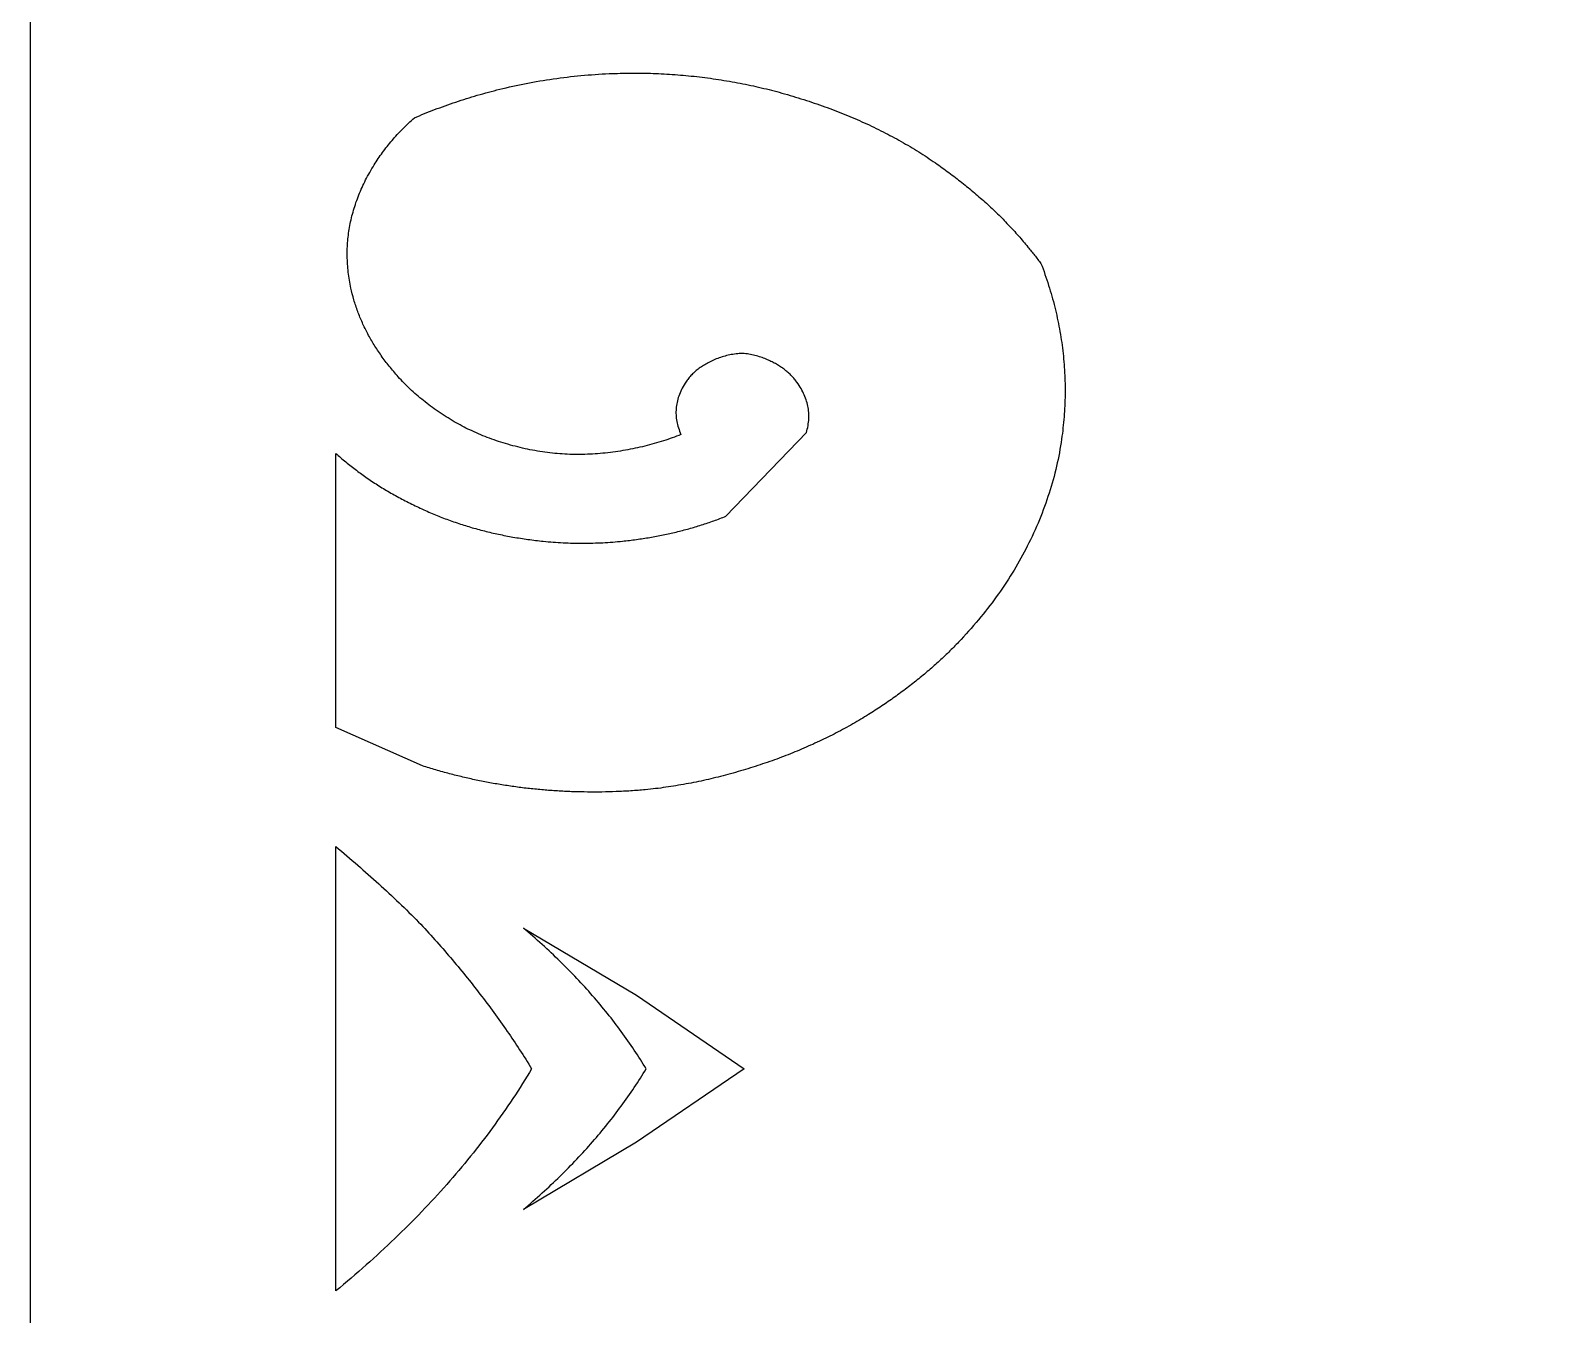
# Model space of a CAD drawing. Header units: centimetres. Extents: x -9.6 to 4.8, y -4.9 to 13.
# Drawn here: x -2.035 to 1.401, y -2.422 to 0.494 of the extents above; entities that cross this region are included whole.
import ezdxf

# ---------------------------------------------------------------- set-up
doc = ezdxf.new("R2010")
doc.units = ezdxf.units.CM
doc.header["$MEASUREMENT"] = 0
doc.layers.add('layer 1', color=7, linetype='Continuous')

msp = doc.modelspace()

# ---------------------------------------------------------------- linework, layer by layer
at = {"layer": 'layer 1', "color": 177}
for points, knots in [([(-2.03515, 13.0189), (-2.03515, 13.0189), (4.83656, 13.0189), (4.83656, 13.0189), (4.83656, 13.0189), (4.83656, 13.0189), (4.83656, -4.91628), (4.83656, -4.91628), (4.83656, -4.91628), (4.83656, -4.91628), (-2.03515, -4.91628), (-2.03515, -4.91628), (-2.03515, -4.91628), (-2.03515, -4.91628), (-2.03515, 13.0189), (-2.03515, 13.0189)], [0, 0, 0, 0, 0.2, 0.2, 0.2, 0.2, 0.4, 0.4, 0.4, 0.4, 0.6, 0.6, 0.6, 0.6, 1, 1, 1, 1]), ([(-0.63795, -1.23027), (-0.6224, -1.22864), (-0.60685, -1.22673), (-0.59136, -1.2245), (-0.59136, -1.2245), (-0.57604, -1.22231), (-0.56076, -1.21981), (-0.54552, -1.21701), (-0.54552, -1.21701), (-0.53033, -1.21424), (-0.51517, -1.21116), (-0.50008, -1.20776), (-0.50008, -1.20776), (-0.48526, -1.20444), (-0.47052, -1.20084), (-0.45587, -1.19692), (-0.45587, -1.19692), (-0.44061, -1.19283), (-0.42539, -1.1885), (-0.41026, -1.18391), (-0.41026, -1.18391), (-0.39548, -1.17943), (-0.38076, -1.1747), (-0.36613, -1.16971), (-0.36613, -1.16971), (-0.35187, -1.16488), (-0.33772, -1.15977), (-0.32367, -1.15441), (-0.32367, -1.15441), (-0.30995, -1.14918), (-0.29632, -1.14372), (-0.28281, -1.13799), (-0.28281, -1.13799), (-0.2693, -1.13228), (-0.2559, -1.12629), (-0.2426, -1.12004), (-0.2426, -1.12004), (-0.22972, -1.11402), (-0.21696, -1.10772), (-0.20435, -1.10118), (-0.20435, -1.10118), (-0.19159, -1.09457), (-0.17898, -1.08771), (-0.16652, -1.0806), (-0.16652, -1.0806), (-0.15449, -1.07372), (-0.14259, -1.06661), (-0.13083, -1.05926), (-0.13083, -1.05926), (-0.1207, -1.0529), (-0.11065, -1.04639), (-0.10071, -1.03974), (-0.10071, -1.03974), (-0.09099, -1.03326), (-0.08138, -1.02663), (-0.07186, -1.01984), (-0.07186, -1.01984), (-0.06235, -1.01306), (-0.05295, -1.00614), (-0.04365, -0.9991), (-0.04365, -0.9991), (-0.03459, -0.9922), (-0.02562, -0.98517), (-0.01678, -0.978), (-0.01678, -0.978), (-0.00807, -0.97093), (0.00052, -0.96374), (0.009, -0.95638), (0.009, -0.95638), (0.01724, -0.94923), (0.02536, -0.94196), (0.03337, -0.93454), (0.03337, -0.93454), (0.04137, -0.92712), (0.04925, -0.91955), (0.05701, -0.91186), (0.05701, -0.91186), (0.06453, -0.90435), (0.07193, -0.89675), (0.07921, -0.88899), (0.07921, -0.88899), (0.09482, -0.87232), (0.10989, -0.85514), (0.12438, -0.83748), (0.12438, -0.83748), (0.1382, -0.82064), (0.15144, -0.80332), (0.16407, -0.78556), (0.16407, -0.78556), (0.17658, -0.76794), (0.18844, -0.74989), (0.19965, -0.73142), (0.19965, -0.73142), (0.21037, -0.71372), (0.22041, -0.69563), (0.22977, -0.67718), (0.22977, -0.67718), (0.23974, -0.6575), (0.24893, -0.63745), (0.25733, -0.61704), (0.25733, -0.61704), (0.26546, -0.59732), (0.27278, -0.57729), (0.27928, -0.55697), (0.27928, -0.55697), (0.28579, -0.53669), (0.29143, -0.51613), (0.29623, -0.49537), (0.29623, -0.49537), (0.30092, -0.47502), (0.30473, -0.45449), (0.30769, -0.43383), (0.30769, -0.43383), (0.31009, -0.41707), (0.31195, -0.40023), (0.31326, -0.38335), (0.31326, -0.38335), (0.31457, -0.36655), (0.31534, -0.34972), (0.31555, -0.33286), (0.31555, -0.33286), (0.31578, -0.31627), (0.31547, -0.29965), (0.31461, -0.28308), (0.31461, -0.28308), (0.31374, -0.26643), (0.31234, -0.24979), (0.3104, -0.23324), (0.3104, -0.23324), (0.30844, -0.21667), (0.30596, -0.20018), (0.30296, -0.18377), (0.30296, -0.18377), (0.29992, -0.16716), (0.29635, -0.15065), (0.29225, -0.13429), (0.29225, -0.13429), (0.2881, -0.11763), (0.28341, -0.10112), (0.27824, -0.08476), (0.27824, -0.08476), (0.27294, -0.06804), (0.26715, -0.05151), (0.26087, -0.03515), (0.26087, -0.03515), (0.25844, -0.032), (0.25598, -0.02885), (0.25352, -0.02573), (0.25352, -0.02573), (0.2511, -0.02264), (0.24868, -0.01958), (0.24626, -0.01651), (0.24626, -0.01651), (0.2438, -0.01345), (0.24134, -0.01036), (0.23888, -0.0073), (0.23888, -0.0073), (0.23636, -0.00415), (0.2338, -0.001), (0.23125, 0.00214), (0.23125, 0.00214), (0.22423, 0.01077), (0.21706, 0.01926), (0.2097, 0.0276), (0.2097, 0.0276), (0.20215, 0.03619), (0.19442, 0.04463), (0.18654, 0.0529), (0.18654, 0.0529), (0.17866, 0.0612), (0.17064, 0.06933), (0.16244, 0.07733), (0.16244, 0.07733), (0.15404, 0.08555), (0.14548, 0.09361), (0.13676, 0.10153), (0.13676, 0.10153), (0.1279, 0.1096), (0.11888, 0.1175), (0.10973, 0.12526), (0.10973, 0.12526), (0.10032, 0.13324), (0.0908, 0.14106), (0.08115, 0.14871), (0.08115, 0.14871), (0.07147, 0.15636), (0.0617, 0.16386), (0.05178, 0.17118), (0.05178, 0.17118), (0.04162, 0.17873), (0.03133, 0.18608), (0.02092, 0.1933), (0.02092, 0.1933), (0.00858, 0.20184), (-0.00396, 0.21012), (-0.0167, 0.21808), (-0.0167, 0.21808), (-0.02992, 0.22634), (-0.0433, 0.2343), (-0.05687, 0.24195), (-0.05687, 0.24195), (-0.07025, 0.24949), (-0.0838, 0.25675), (-0.09752, 0.26371), (-0.09752, 0.26371), (-0.11169, 0.2709), (-0.12603, 0.2778), (-0.14052, 0.28439), (-0.14052, 0.28439), (-0.15499, 0.29098), (-0.1696, 0.29727), (-0.18434, 0.30325), (-0.18434, 0.30325), (-0.19953, 0.30943), (-0.21486, 0.31528), (-0.23026, 0.32085), (-0.23026, 0.32085), (-0.24612, 0.32656), (-0.26207, 0.33198), (-0.27812, 0.33709), (-0.27812, 0.33709), (-0.29457, 0.34234), (-0.31112, 0.34726), (-0.32775, 0.35189), (-0.32775, 0.35189), (-0.34326, 0.3562), (-0.35886, 0.3602), (-0.37451, 0.36389), (-0.37451, 0.36389), (-0.39052, 0.36765), (-0.40661, 0.37109), (-0.42275, 0.37419), (-0.42275, 0.37419), (-0.43894, 0.37732), (-0.45518, 0.38011), (-0.47148, 0.38261), (-0.47148, 0.38261), (-0.48801, 0.38514), (-0.50458, 0.38732), (-0.52118, 0.3892), (-0.52118, 0.3892), (-0.53758, 0.39106), (-0.55403, 0.39258), (-0.5705, 0.39379), (-0.5705, 0.39379), (-0.58705, 0.39499), (-0.60364, 0.39589), (-0.62023, 0.39645), (-0.62023, 0.39645), (-0.63691, 0.39702), (-0.65361, 0.39725), (-0.67028, 0.39716), (-0.67028, 0.39716), (-0.68694, 0.39708), (-0.70359, 0.39666), (-0.72023, 0.39593), (-0.72023, 0.39593), (-0.74153, 0.39499), (-0.76282, 0.39354), (-0.78406, 0.39156), (-0.78406, 0.39156), (-0.80507, 0.3896), (-0.82602, 0.38712), (-0.84691, 0.38413), (-0.84691, 0.38413), (-0.86763, 0.38117), (-0.88828, 0.37769), (-0.90882, 0.37369), (-0.90882, 0.37369), (-0.92889, 0.36977), (-0.94888, 0.36535), (-0.96873, 0.36041), (-0.96873, 0.36041), (-0.98576, 0.35616), (-1.0027, 0.3516), (-1.01957, 0.3467), (-1.01957, 0.3467), (-1.03604, 0.3419), (-1.0524, 0.33679), (-1.06866, 0.33135), (-1.06866, 0.33135), (-1.08477, 0.32596), (-1.10076, 0.32024), (-1.11662, 0.31418), (-1.11662, 0.31418), (-1.13201, 0.30832), (-1.14727, 0.30211), (-1.1624, 0.2956), (-1.1624, 0.2956), (-1.17168, 0.28741), (-1.18066, 0.27893), (-1.18935, 0.27015), (-1.18935, 0.27015), (-1.19761, 0.26181), (-1.20557, 0.25318), (-1.2132, 0.24426), (-1.2132, 0.24426), (-1.22087, 0.23534), (-1.22819, 0.22611), (-1.23515, 0.21662), (-1.23515, 0.21662), (-1.24176, 0.20762), (-1.24803, 0.19836), (-1.25391, 0.18886), (-1.25391, 0.18886), (-1.25739, 0.18323), (-1.26077, 0.17752), (-1.26402, 0.17174), (-1.26402, 0.17174), (-1.26721, 0.16609), (-1.27027, 0.16036), (-1.27323, 0.15457), (-1.27323, 0.15457), (-1.27609, 0.14896), (-1.27882, 0.14327), (-1.28143, 0.13753), (-1.28143, 0.13753), (-1.28397, 0.13191), (-1.28641, 0.12624), (-1.2887, 0.1205), (-1.2887, 0.1205), (-1.29099, 0.11477), (-1.29316, 0.109), (-1.29518, 0.10316), (-1.29518, 0.10316), (-1.29716, 0.09743), (-1.29902, 0.09165), (-1.30073, 0.08584), (-1.30073, 0.08584), (-1.30242, 0.08009), (-1.30396, 0.07431), (-1.30536, 0.0685), (-1.30536, 0.0685), (-1.30675, 0.06272), (-1.308, 0.05693), (-1.30911, 0.05109), (-1.30911, 0.05109), (-1.31128, 0.03954), (-1.31288, 0.02787), (-1.31388, 0.01615), (-1.31388, 0.01615), (-1.31488, 0.00452), (-1.31528, -0.00713), (-1.31509, -0.01878), (-1.31509, -0.01878), (-1.31488, -0.03081), (-1.31409, -0.04284), (-1.31269, -0.05478), (-1.31269, -0.05478), (-1.3113, -0.06692), (-1.3093, -0.07894), (-1.30671, -0.09087), (-1.30671, -0.09087), (-1.30479, -0.09981), (-1.30254, -0.10867), (-1.29998, -0.11744), (-1.29998, -0.11744), (-1.29735, -0.12643), (-1.29441, -0.13531), (-1.29118, -0.14411), (-1.29118, -0.14411), (-1.28799, -0.15271), (-1.28451, -0.16122), (-1.28074, -0.1696), (-1.28074, -0.1696), (-1.27684, -0.17825), (-1.27267, -0.18678), (-1.26821, -0.19516), (-1.26821, -0.19516), (-1.26375, -0.20351), (-1.25902, -0.21175), (-1.25401, -0.21982), (-1.25401, -0.21982), (-1.24884, -0.22817), (-1.2434, -0.23639), (-1.23771, -0.24441), (-1.23771, -0.24441), (-1.2319, -0.25263), (-1.22585, -0.26067), (-1.21956, -0.26853), (-1.21956, -0.26853), (-1.21301, -0.2767), (-1.20626, -0.28471), (-1.19925, -0.2925), (-1.19925, -0.2925), (-1.19079, -0.30195), (-1.18191, -0.31103), (-1.17268, -0.31973), (-1.17268, -0.31973), (-1.16282, -0.329), (-1.15258, -0.33786), (-1.14199, -0.34633), (-1.14199, -0.34633), (-1.13124, -0.35491), (-1.12017, -0.36311), (-1.10881, -0.37088), (-1.10881, -0.37088), (-1.09676, -0.37916), (-1.0844, -0.38697), (-1.07179, -0.39437), (-1.07179, -0.39437), (-1.06026, -0.40115), (-1.04842, -0.40742), (-1.03633, -0.41318), (-1.03633, -0.41318), (-1.02344, -0.41933), (-1.01031, -0.42495), (-0.99697, -0.43004), (-0.99697, -0.43004), (-0.98332, -0.43525), (-0.96948, -0.43994), (-0.95547, -0.44411), (-0.95547, -0.44411), (-0.94081, -0.44849), (-0.92601, -0.45235), (-0.91111, -0.45566), (-0.91111, -0.45566), (-0.90371, -0.45731), (-0.89627, -0.45879), (-0.88881, -0.46014), (-0.88881, -0.46014), (-0.88118, -0.4615), (-0.87355, -0.46271), (-0.86588, -0.46377), (-0.86588, -0.46377), (-0.85845, -0.46479), (-0.85099, -0.46564), (-0.84353, -0.46635), (-0.84353, -0.46635), (-0.836, -0.46708), (-0.82844, -0.46765), (-0.82089, -0.46804), (-0.82089, -0.46804), (-0.8133, -0.46846), (-0.80574, -0.46871), (-0.79815, -0.46881), (-0.79815, -0.46881), (-0.79058, -0.46892), (-0.78299, -0.46885), (-0.77543, -0.46865), (-0.77543, -0.46865), (-0.76763, -0.46842), (-0.75984, -0.46806), (-0.75206, -0.46752), (-0.75206, -0.46752), (-0.74431, -0.467), (-0.73657, -0.46633), (-0.72886, -0.4655), (-0.72886, -0.4655), (-0.71356, -0.46383), (-0.69832, -0.46168), (-0.68317, -0.45904), (-0.68317, -0.45904), (-0.66843, -0.45647), (-0.65377, -0.45341), (-0.63922, -0.44984), (-0.63922, -0.44984), (-0.6249, -0.44634), (-0.61071, -0.44234), (-0.59666, -0.43782), (-0.59666, -0.43782), (-0.58325, -0.43352), (-0.57002, -0.42873), (-0.55697, -0.42345), (-0.55697, -0.42345), (-0.55916, -0.41858), (-0.56108, -0.41357), (-0.56268, -0.40847), (-0.56268, -0.40847), (-0.56424, -0.40359), (-0.56547, -0.39861), (-0.56643, -0.39356), (-0.56643, -0.39356), (-0.56731, -0.38881), (-0.56789, -0.38399), (-0.56814, -0.37916), (-0.56814, -0.37916), (-0.56841, -0.37436), (-0.56835, -0.36955), (-0.56795, -0.36475), (-0.56795, -0.36475), (-0.56758, -0.35996), (-0.56687, -0.35521), (-0.56587, -0.35052), (-0.56587, -0.35052), (-0.56483, -0.34566), (-0.56349, -0.34091), (-0.56185, -0.33624), (-0.56185, -0.33624), (-0.5601, -0.33125), (-0.55805, -0.32638), (-0.55574, -0.32162), (-0.55574, -0.32162), (-0.5533, -0.3166), (-0.55061, -0.31172), (-0.54763, -0.30701), (-0.54763, -0.30701), (-0.54575, -0.30401), (-0.54373, -0.30111), (-0.54156, -0.29832), (-0.54156, -0.29832), (-0.53927, -0.29534), (-0.53683, -0.29246), (-0.53427, -0.28969), (-0.53427, -0.28969), (-0.53181, -0.28706), (-0.52927, -0.28454), (-0.52658, -0.28214), (-0.52658, -0.28214), (-0.52372, -0.27956), (-0.52076, -0.27712), (-0.5177, -0.27478), (-0.5177, -0.27478), (-0.51463, -0.27247), (-0.51148, -0.27026), (-0.50823, -0.26818), (-0.50823, -0.26818), (-0.50479, -0.26597), (-0.50127, -0.26386), (-0.49766, -0.2619), (-0.49766, -0.2619), (-0.49385, -0.25984), (-0.48997, -0.25788), (-0.48603, -0.25607), (-0.48603, -0.25607), (-0.48188, -0.25415), (-0.47769, -0.25236), (-0.47344, -0.25069), (-0.47344, -0.25069), (-0.46915, -0.24902), (-0.46479, -0.24754), (-0.46037, -0.24625), (-0.46037, -0.24625), (-0.45572, -0.24489), (-0.45101, -0.24373), (-0.44626, -0.24275), (-0.44626, -0.24275), (-0.44149, -0.24179), (-0.43665, -0.24099), (-0.43181, -0.24039), (-0.43181, -0.24039), (-0.42687, -0.23979), (-0.42189, -0.23939), (-0.41693, -0.23916), (-0.41693, -0.23916), (-0.41214, -0.23964), (-0.40736, -0.24029), (-0.40263, -0.2411), (-0.40263, -0.2411), (-0.39802, -0.24189), (-0.39344, -0.24285), (-0.38889, -0.24398), (-0.38889, -0.24398), (-0.38439, -0.2451), (-0.37995, -0.24637), (-0.37555, -0.24783), (-0.37555, -0.24783), (-0.37138, -0.24921), (-0.36726, -0.25075), (-0.36321, -0.25246), (-0.36321, -0.25246), (-0.35958, -0.25398), (-0.35598, -0.25561), (-0.35244, -0.25734), (-0.35244, -0.25734), (-0.34906, -0.25898), (-0.3457, -0.26071), (-0.34239, -0.26255), (-0.34239, -0.26255), (-0.33924, -0.2643), (-0.33613, -0.26616), (-0.33309, -0.26809), (-0.33309, -0.26809), (-0.33017, -0.26995), (-0.32734, -0.27189), (-0.32456, -0.27391), (-0.32456, -0.27391), (-0.32177, -0.27593), (-0.31908, -0.27806), (-0.31644, -0.28025), (-0.31644, -0.28025), (-0.31395, -0.28233), (-0.31154, -0.28452), (-0.3092, -0.28677), (-0.3092, -0.28677), (-0.30678, -0.28911), (-0.30447, -0.2915), (-0.30224, -0.294), (-0.30224, -0.294), (-0.30013, -0.29636), (-0.29811, -0.2988), (-0.29619, -0.30132), (-0.29619, -0.30132), (-0.29265, -0.30597), (-0.28934, -0.31076), (-0.28627, -0.31573), (-0.28627, -0.31573), (-0.2834, -0.32042), (-0.28075, -0.32523), (-0.27837, -0.33019), (-0.27837, -0.33019), (-0.27616, -0.33484), (-0.2742, -0.33959), (-0.27256, -0.34447), (-0.27256, -0.34447), (-0.27095, -0.34914), (-0.26966, -0.35391), (-0.26868, -0.35875), (-0.26868, -0.35875), (-0.26768, -0.36359), (-0.26699, -0.36846), (-0.26664, -0.37338), (-0.26664, -0.37338), (-0.26626, -0.37824), (-0.26622, -0.38314), (-0.26649, -0.388), (-0.26649, -0.388), (-0.26678, -0.39312), (-0.26739, -0.39825), (-0.2683, -0.40332), (-0.2683, -0.40332), (-0.26922, -0.40849), (-0.27047, -0.41361), (-0.27201, -0.41866), (-0.27201, -0.41866), (-0.27201, -0.41866), (-0.45474, -0.609), (-0.45474, -0.609), (-0.45474, -0.609), (-0.46379, -0.61262), (-0.4729, -0.61606), (-0.48207, -0.61934), (-0.48207, -0.61934), (-0.49147, -0.62269), (-0.50094, -0.62588), (-0.51046, -0.6289), (-0.51046, -0.6289), (-0.51984, -0.63189), (-0.52929, -0.6347), (-0.53877, -0.63733), (-0.53877, -0.63733), (-0.54844, -0.64002), (-0.55816, -0.64254), (-0.56789, -0.64489), (-0.56789, -0.64489), (-0.57767, -0.64723), (-0.58747, -0.64942), (-0.5973, -0.65144), (-0.5973, -0.65144), (-0.60731, -0.65348), (-0.61734, -0.65536), (-0.62741, -0.65707), (-0.62741, -0.65707), (-0.63766, -0.65882), (-0.64794, -0.66038), (-0.65826, -0.6618), (-0.65826, -0.6618), (-0.66872, -0.66324), (-0.67921, -0.66449), (-0.68971, -0.66557), (-0.68971, -0.66557), (-0.70457, -0.66711), (-0.7195, -0.66828), (-0.73442, -0.66905), (-0.73442, -0.66905), (-0.74945, -0.66984), (-0.7645, -0.67024), (-0.77955, -0.67026), (-0.77955, -0.67026), (-0.79465, -0.67026), (-0.80974, -0.66989), (-0.82483, -0.66914), (-0.82483, -0.66914), (-0.83984, -0.66839), (-0.85483, -0.66724), (-0.86977, -0.66572), (-0.86977, -0.66572), (-0.88136, -0.66453), (-0.89293, -0.66315), (-0.90448, -0.66157), (-0.90448, -0.66157), (-0.91586, -0.66001), (-0.9272, -0.65823), (-0.93852, -0.65627), (-0.93852, -0.65627), (-0.94951, -0.65436), (-0.96045, -0.65225), (-0.97135, -0.64994), (-0.97135, -0.64994), (-0.98209, -0.64767), (-0.99276, -0.64518), (-1.00339, -0.6425), (-1.00339, -0.6425), (-1.014, -0.63983), (-1.02457, -0.63693), (-1.03508, -0.63385), (-1.03508, -0.63385), (-1.04533, -0.63084), (-1.05555, -0.62761), (-1.06568, -0.62419), (-1.06568, -0.62419), (-1.07593, -0.62071), (-1.08613, -0.61704), (-1.09624, -0.61317), (-1.09624, -0.61317), (-1.1061, -0.60939), (-1.11587, -0.60541), (-1.12555, -0.60122), (-1.12555, -0.60122), (-1.13611, -0.59666), (-1.1466, -0.5919), (-1.157, -0.58696), (-1.157, -0.58696), (-1.16711, -0.58215), (-1.17716, -0.57717), (-1.1871, -0.57198), (-1.1871, -0.57198), (-1.19677, -0.56693), (-1.20636, -0.5617), (-1.21585, -0.55628), (-1.21585, -0.55628), (-1.225, -0.55105), (-1.23407, -0.54563), (-1.24299, -0.54002), (-1.24299, -0.54002), (-1.25195, -0.53441), (-1.26079, -0.52862), (-1.2695, -0.52264), (-1.2695, -0.52264), (-1.2779, -0.51686), (-1.28616, -0.51092), (-1.29431, -0.50479), (-1.29431, -0.50479), (-1.3025, -0.49862), (-1.31057, -0.49226), (-1.31847, -0.48572), (-1.31847, -0.48572), (-1.3261, -0.47942), (-1.33358, -0.47296), (-1.3409, -0.46631), (-1.3409, -0.46631), (-1.3409, -0.46631), (-1.3409, -1.08838), (-1.3409, -1.08838), (-1.3409, -1.08838), (-1.3409, -1.08838), (-1.14374, -1.17597), (-1.14374, -1.17597), (-1.14374, -1.17597), (-1.13376, -1.17916), (-1.12373, -1.1822), (-1.11366, -1.18514), (-1.11366, -1.18514), (-1.10341, -1.18812), (-1.09311, -1.19098), (-1.08279, -1.19371), (-1.08279, -1.19371), (-1.07279, -1.19636), (-1.06274, -1.19888), (-1.05267, -1.20125), (-1.05267, -1.20125), (-1.04246, -1.20367), (-1.03222, -1.20596), (-1.02196, -1.20813), (-1.02196, -1.20813), (-1.01169, -1.2103), (-1.00137, -1.21232), (-0.99103, -1.21422), (-0.99103, -1.21422), (-0.98063, -1.21614), (-0.97021, -1.21793), (-0.95974, -1.21958), (-0.95974, -1.21958), (-0.94936, -1.22122), (-0.93896, -1.22275), (-0.92854, -1.22412), (-0.92854, -1.22412), (-0.91807, -1.22552), (-0.90757, -1.22677), (-0.89706, -1.22789), (-0.89706, -1.22789), (-0.88655, -1.22902), (-0.87601, -1.23002), (-0.86546, -1.2309), (-0.86546, -1.2309), (-0.85487, -1.23177), (-0.84426, -1.23252), (-0.83365, -1.23313), (-0.83365, -1.23313), (-0.82289, -1.23375), (-0.81214, -1.23423), (-0.80136, -1.23459), (-0.80136, -1.23459), (-0.7906, -1.23496), (-0.77983, -1.23517), (-0.76907, -1.23527), (-0.76907, -1.23527), (-0.75829, -1.23538), (-0.74752, -1.23534), (-0.73674, -1.23519), (-0.73674, -1.23519), (-0.72596, -1.23502), (-0.71518, -1.23475), (-0.70443, -1.23434), (-0.70443, -1.23434), (-0.69332, -1.23392), (-0.68221, -1.23336), (-0.67112, -1.23269), (-0.67112, -1.23269), (-0.66005, -1.232), (-0.649, -1.23119), (-0.63795, -1.23027)], [0, 0, 0, 0, 0.004902, 0.004902, 0.004902, 0.004902, 0.0098039, 0.0098039, 0.0098039, 0.0098039, 0.0147059, 0.0147059, 0.0147059, 0.0147059, 0.0196078, 0.0196078, 0.0196078, 0.0196078, 0.0245098, 0.0245098, 0.0245098, 0.0245098, 0.0294118, 0.0294118, 0.0294118, 0.0294118, 0.0343137, 0.0343137, 0.0343137, 0.0343137, 0.0392157, 0.0392157, 0.0392157, 0.0392157, 0.0441176, 0.0441176, 0.0441176, 0.0441176, 0.0490196, 0.0490196, 0.0490196, 0.0490196, 0.0539216, 0.0539216, 0.0539216, 0.0539216, 0.0588235, 0.0588235, 0.0588235, 0.0588235, 0.0637255, 0.0637255, 0.0637255, 0.0637255, 0.0686275, 0.0686275, 0.0686275, 0.0686275, 0.0735294, 0.0735294, 0.0735294, 0.0735294, 0.0784314, 0.0784314, 0.0784314, 0.0784314, 0.0833333, 0.0833333, 0.0833333, 0.0833333, 0.0882353, 0.0882353, 0.0882353, 0.0882353, 0.0931373, 0.0931373, 0.0931373, 0.0931373, 0.0980392, 0.0980392, 0.0980392, 0.0980392, 0.1029412, 0.1029412, 0.1029412, 0.1029412, 0.1078431, 0.1078431, 0.1078431, 0.1078431, 0.1127451, 0.1127451, 0.1127451, 0.1127451, 0.1176471, 0.1176471, 0.1176471, 0.1176471, 0.122549, 0.122549, 0.122549, 0.122549, 0.127451, 0.127451, 0.127451, 0.127451, 0.1323529, 0.1323529, 0.1323529, 0.1323529, 0.1372549, 0.1372549, 0.1372549, 0.1372549, 0.1421569, 0.1421569, 0.1421569, 0.1421569, 0.1470588, 0.1470588, 0.1470588, 0.1470588, 0.1519608, 0.1519608, 0.1519608, 0.1519608, 0.1568627, 0.1568627, 0.1568627, 0.1568627, 0.1617647, 0.1617647, 0.1617647, 0.1617647, 0.1666667, 0.1666667, 0.1666667, 0.1666667, 0.1715686, 0.1715686, 0.1715686, 0.1715686, 0.1764706, 0.1764706, 0.1764706, 0.1764706, 0.1813725, 0.1813725, 0.1813725, 0.1813725, 0.1862745, 0.1862745, 0.1862745, 0.1862745, 0.1911765, 0.1911765, 0.1911765, 0.1911765, 0.1960784, 0.1960784, 0.1960784, 0.1960784, 0.2009804, 0.2009804, 0.2009804, 0.2009804, 0.2058824, 0.2058824, 0.2058824, 0.2058824, 0.2107843, 0.2107843, 0.2107843, 0.2107843, 0.2156863, 0.2156863, 0.2156863, 0.2156863, 0.2205882, 0.2205882, 0.2205882, 0.2205882, 0.2254902, 0.2254902, 0.2254902, 0.2254902, 0.2303922, 0.2303922, 0.2303922, 0.2303922, 0.2352941, 0.2352941, 0.2352941, 0.2352941, 0.2401961, 0.2401961, 0.2401961, 0.2401961, 0.245098, 0.245098, 0.245098, 0.245098, 0.25, 0.25, 0.25, 0.25, 0.254902, 0.254902, 0.254902, 0.254902, 0.2598039, 0.2598039, 0.2598039, 0.2598039, 0.2647059, 0.2647059, 0.2647059, 0.2647059, 0.2696078, 0.2696078, 0.2696078, 0.2696078, 0.2745098, 0.2745098, 0.2745098, 0.2745098, 0.2794118, 0.2794118, 0.2794118, 0.2794118, 0.2843137, 0.2843137, 0.2843137, 0.2843137, 0.2892157, 0.2892157, 0.2892157, 0.2892157, 0.2941176, 0.2941176, 0.2941176, 0.2941176, 0.2990196, 0.2990196, 0.2990196, 0.2990196, 0.3039216, 0.3039216, 0.3039216, 0.3039216, 0.3088235, 0.3088235, 0.3088235, 0.3088235, 0.3137255, 0.3137255, 0.3137255, 0.3137255, 0.3186275, 0.3186275, 0.3186275, 0.3186275, 0.3235294, 0.3235294, 0.3235294, 0.3235294, 0.3284314, 0.3284314, 0.3284314, 0.3284314, 0.3333333, 0.3333333, 0.3333333, 0.3333333, 0.3382353, 0.3382353, 0.3382353, 0.3382353, 0.3431373, 0.3431373, 0.3431373, 0.3431373, 0.3480392, 0.3480392, 0.3480392, 0.3480392, 0.3529412, 0.3529412, 0.3529412, 0.3529412, 0.3578431, 0.3578431, 0.3578431, 0.3578431, 0.3627451, 0.3627451, 0.3627451, 0.3627451, 0.3676471, 0.3676471, 0.3676471, 0.3676471, 0.372549, 0.372549, 0.372549, 0.372549, 0.377451, 0.377451, 0.377451, 0.377451, 0.3823529, 0.3823529, 0.3823529, 0.3823529, 0.3872549, 0.3872549, 0.3872549, 0.3872549, 0.3921569, 0.3921569, 0.3921569, 0.3921569, 0.3970588, 0.3970588, 0.3970588, 0.3970588, 0.4019608, 0.4019608, 0.4019608, 0.4019608, 0.4068627, 0.4068627, 0.4068627, 0.4068627, 0.4117647, 0.4117647, 0.4117647, 0.4117647, 0.4166667, 0.4166667, 0.4166667, 0.4166667, 0.4215686, 0.4215686, 0.4215686, 0.4215686, 0.4264706, 0.4264706, 0.4264706, 0.4264706, 0.4313725, 0.4313725, 0.4313725, 0.4313725, 0.4362745, 0.4362745, 0.4362745, 0.4362745, 0.4411765, 0.4411765, 0.4411765, 0.4411765, 0.4460784, 0.4460784, 0.4460784, 0.4460784, 0.4509804, 0.4509804, 0.4509804, 0.4509804, 0.4558824, 0.4558824, 0.4558824, 0.4558824, 0.4607843, 0.4607843, 0.4607843, 0.4607843, 0.4656863, 0.4656863, 0.4656863, 0.4656863, 0.4705882, 0.4705882, 0.4705882, 0.4705882, 0.4754902, 0.4754902, 0.4754902, 0.4754902, 0.4803922, 0.4803922, 0.4803922, 0.4803922, 0.4852941, 0.4852941, 0.4852941, 0.4852941, 0.4901961, 0.4901961, 0.4901961, 0.4901961, 0.495098, 0.495098, 0.495098, 0.495098, 0.5, 0.5, 0.5, 0.5, 0.504902, 0.504902, 0.504902, 0.504902, 0.5098039, 0.5098039, 0.5098039, 0.5098039, 0.5147059, 0.5147059, 0.5147059, 0.5147059, 0.5196078, 0.5196078, 0.5196078, 0.5196078, 0.5245098, 0.5245098, 0.5245098, 0.5245098, 0.5294118, 0.5294118, 0.5294118, 0.5294118, 0.5343137, 0.5343137, 0.5343137, 0.5343137, 0.5392157, 0.5392157, 0.5392157, 0.5392157, 0.5441176, 0.5441176, 0.5441176, 0.5441176, 0.5490196, 0.5490196, 0.5490196, 0.5490196, 0.5539216, 0.5539216, 0.5539216, 0.5539216, 0.5588235, 0.5588235, 0.5588235, 0.5588235, 0.5637255, 0.5637255, 0.5637255, 0.5637255, 0.5686275, 0.5686275, 0.5686275, 0.5686275, 0.5735294, 0.5735294, 0.5735294, 0.5735294, 0.5784314, 0.5784314, 0.5784314, 0.5784314, 0.5833333, 0.5833333, 0.5833333, 0.5833333, 0.5882353, 0.5882353, 0.5882353, 0.5882353, 0.5931373, 0.5931373, 0.5931373, 0.5931373, 0.5980392, 0.5980392, 0.5980392, 0.5980392, 0.6029412, 0.6029412, 0.6029412, 0.6029412, 0.6078431, 0.6078431, 0.6078431, 0.6078431, 0.6127451, 0.6127451, 0.6127451, 0.6127451, 0.6176471, 0.6176471, 0.6176471, 0.6176471, 0.622549, 0.622549, 0.622549, 0.622549, 0.627451, 0.627451, 0.627451, 0.627451, 0.6323529, 0.6323529, 0.6323529, 0.6323529, 0.6372549, 0.6372549, 0.6372549, 0.6372549, 0.6421569, 0.6421569, 0.6421569, 0.6421569, 0.6470588, 0.6470588, 0.6470588, 0.6470588, 0.6519608, 0.6519608, 0.6519608, 0.6519608, 0.6568627, 0.6568627, 0.6568627, 0.6568627, 0.6617647, 0.6617647, 0.6617647, 0.6617647, 0.6666667, 0.6666667, 0.6666667, 0.6666667, 0.6715686, 0.6715686, 0.6715686, 0.6715686, 0.6764706, 0.6764706, 0.6764706, 0.6764706, 0.6813725, 0.6813725, 0.6813725, 0.6813725, 0.6862745, 0.6862745, 0.6862745, 0.6862745, 0.6911765, 0.6911765, 0.6911765, 0.6911765, 0.6960784, 0.6960784, 0.6960784, 0.6960784, 0.7009804, 0.7009804, 0.7009804, 0.7009804, 0.7058824, 0.7058824, 0.7058824, 0.7058824, 0.7107843, 0.7107843, 0.7107843, 0.7107843, 0.7156863, 0.7156863, 0.7156863, 0.7156863, 0.7205882, 0.7205882, 0.7205882, 0.7205882, 0.7254902, 0.7254902, 0.7254902, 0.7254902, 0.7303922, 0.7303922, 0.7303922, 0.7303922, 0.7352941, 0.7352941, 0.7352941, 0.7352941, 0.7401961, 0.7401961, 0.7401961, 0.7401961, 0.745098, 0.745098, 0.745098, 0.745098, 0.75, 0.75, 0.75, 0.75, 0.754902, 0.754902, 0.754902, 0.754902, 0.7598039, 0.7598039, 0.7598039, 0.7598039, 0.7647059, 0.7647059, 0.7647059, 0.7647059, 0.7696078, 0.7696078, 0.7696078, 0.7696078, 0.7745098, 0.7745098, 0.7745098, 0.7745098, 0.7794118, 0.7794118, 0.7794118, 0.7794118, 0.7843137, 0.7843137, 0.7843137, 0.7843137, 0.7892157, 0.7892157, 0.7892157, 0.7892157, 0.7941176, 0.7941176, 0.7941176, 0.7941176, 0.7990196, 0.7990196, 0.7990196, 0.7990196, 0.8039216, 0.8039216, 0.8039216, 0.8039216, 0.8088235, 0.8088235, 0.8088235, 0.8088235, 0.8137255, 0.8137255, 0.8137255, 0.8137255, 0.8186275, 0.8186275, 0.8186275, 0.8186275, 0.8235294, 0.8235294, 0.8235294, 0.8235294, 0.8284314, 0.8284314, 0.8284314, 0.8284314, 0.8333333, 0.8333333, 0.8333333, 0.8333333, 0.8382353, 0.8382353, 0.8382353, 0.8382353, 0.8431373, 0.8431373, 0.8431373, 0.8431373, 0.8480392, 0.8480392, 0.8480392, 0.8480392, 0.8529412, 0.8529412, 0.8529412, 0.8529412, 0.8578431, 0.8578431, 0.8578431, 0.8578431, 0.8627451, 0.8627451, 0.8627451, 0.8627451, 0.8676471, 0.8676471, 0.8676471, 0.8676471, 0.872549, 0.872549, 0.872549, 0.872549, 0.877451, 0.877451, 0.877451, 0.877451, 0.8823529, 0.8823529, 0.8823529, 0.8823529, 0.8872549, 0.8872549, 0.8872549, 0.8872549, 0.8921569, 0.8921569, 0.8921569, 0.8921569, 0.8970588, 0.8970588, 0.8970588, 0.8970588, 0.9019608, 0.9019608, 0.9019608, 0.9019608, 0.9068627, 0.9068627, 0.9068627, 0.9068627, 0.9117647, 0.9117647, 0.9117647, 0.9117647, 0.9166667, 0.9166667, 0.9166667, 0.9166667, 0.9215686, 0.9215686, 0.9215686, 0.9215686, 0.9264706, 0.9264706, 0.9264706, 0.9264706, 0.9313725, 0.9313725, 0.9313725, 0.9313725, 0.9362745, 0.9362745, 0.9362745, 0.9362745, 0.9411765, 0.9411765, 0.9411765, 0.9411765, 0.9460784, 0.9460784, 0.9460784, 0.9460784, 0.9509804, 0.9509804, 0.9509804, 0.9509804, 0.9558824, 0.9558824, 0.9558824, 0.9558824, 0.9607843, 0.9607843, 0.9607843, 0.9607843, 0.9656863, 0.9656863, 0.9656863, 0.9656863, 0.9705882, 0.9705882, 0.9705882, 0.9705882, 0.9754902, 0.9754902, 0.9754902, 0.9754902, 0.9803922, 0.9803922, 0.9803922, 0.9803922, 0.9852941, 0.9852941, 0.9852941, 0.9852941, 0.9901961, 0.9901961, 0.9901961, 0.9901961, 1, 1, 1, 1]), ([(-1.15285, -1.53044), (-1.16746, -1.5157), (-1.18224, -1.50118), (-1.19723, -1.48681), (-1.19723, -1.48681), (-1.21251, -1.47218), (-1.22796, -1.45773), (-1.24361, -1.4435), (-1.24361, -1.4435), (-1.25933, -1.4292), (-1.27521, -1.41508), (-1.29129, -1.40116), (-1.29129, -1.40116), (-1.30765, -1.38699), (-1.3242, -1.373), (-1.34092, -1.35922), (-1.34092, -1.35922), (-1.34092, -1.35922), (-1.34092, -2.36801), (-1.34092, -2.36801), (-1.34092, -2.36801), (-1.31753, -2.34879), (-1.2945, -2.32911), (-1.27184, -2.30901), (-1.27184, -2.30901), (-1.24985, -2.28952), (-1.22825, -2.2696), (-1.20703, -2.24923), (-1.20703, -2.24923), (-1.1862, -2.22926), (-1.1658, -2.20885), (-1.14581, -2.18803), (-1.14581, -2.18803), (-1.12644, -2.16787), (-1.10751, -2.14728), (-1.08902, -2.12631), (-1.08902, -2.12631), (-1.07051, -2.10533), (-1.05248, -2.08395), (-1.03493, -2.06218), (-1.03493, -2.06218), (-1.01792, -2.04107), (-1.00139, -2.0196), (-0.98536, -1.99775), (-0.98536, -1.99775), (-0.96925, -1.9758), (-0.95363, -1.95346), (-0.93856, -1.93078), (-0.93856, -1.93078), (-0.92391, -1.90872), (-0.9098, -1.88633), (-0.89621, -1.86361), (-0.89621, -1.86361), (-0.91394, -1.8348), (-0.93243, -1.80648), (-0.95167, -1.77865), (-0.95167, -1.77865), (-0.97156, -1.74988), (-0.99218, -1.72166), (-1.0135, -1.69395), (-1.0135, -1.69395), (-1.02426, -1.68001), (-1.03516, -1.66621), (-1.04625, -1.65253), (-1.04625, -1.65253), (-1.05753, -1.63861), (-1.06899, -1.62485), (-1.0806, -1.61122), (-1.0806, -1.61122), (-1.09221, -1.59759), (-1.10399, -1.5841), (-1.11594, -1.57076), (-1.11594, -1.57076), (-1.12809, -1.55717), (-1.14039, -1.54374), (-1.15285, -1.53044)], [0, 0, 0, 0, 0.05, 0.05, 0.05, 0.05, 0.1, 0.1, 0.1, 0.1, 0.15, 0.15, 0.15, 0.15, 0.2, 0.2, 0.2, 0.2, 0.25, 0.25, 0.25, 0.25, 0.3, 0.3, 0.3, 0.3, 0.35, 0.35, 0.35, 0.35, 0.4, 0.4, 0.4, 0.4, 0.45, 0.45, 0.45, 0.45, 0.5, 0.5, 0.5, 0.5, 0.55, 0.55, 0.55, 0.55, 0.6, 0.6, 0.6, 0.6, 0.65, 0.65, 0.65, 0.65, 0.7, 0.7, 0.7, 0.7, 0.75, 0.75, 0.75, 0.75, 0.8, 0.8, 0.8, 0.8, 0.85, 0.85, 0.85, 0.85, 0.9, 0.9, 0.9, 0.9, 1, 1, 1, 1]), ([(-0.41366, -1.86361), (-0.41366, -1.86361), (-0.65782, -1.69658), (-0.65782, -1.69658), (-0.65782, -1.69658), (-0.65782, -1.69658), (-0.91492, -1.54416), (-0.91492, -1.54416), (-0.91492, -1.54416), (-0.9004, -1.55642), (-0.88607, -1.56894), (-0.872, -1.5817), (-0.872, -1.5817), (-0.85831, -1.5941), (-0.84486, -1.60678), (-0.83167, -1.61968), (-0.83167, -1.61968), (-0.81868, -1.63238), (-0.80592, -1.64532), (-0.79344, -1.65852), (-0.79344, -1.65852), (-0.78131, -1.67134), (-0.76945, -1.68438), (-0.75783, -1.69768), (-0.75783, -1.69768), (-0.74622, -1.71096), (-0.7349, -1.72451), (-0.72386, -1.73827), (-0.72386, -1.73827), (-0.71312, -1.75163), (-0.7027, -1.7652), (-0.69257, -1.779), (-0.69257, -1.779), (-0.68237, -1.79286), (-0.67251, -1.80696), (-0.66295, -1.82123), (-0.66295, -1.82123), (-0.65363, -1.83516), (-0.64462, -1.84929), (-0.63595, -1.86361), (-0.63595, -1.86361), (-0.6446, -1.87793), (-0.65359, -1.89205), (-0.6629, -1.90597), (-0.6629, -1.90597), (-0.67247, -1.92029), (-0.68235, -1.93438), (-0.69253, -1.94827), (-0.69253, -1.94827), (-0.70268, -1.96209), (-0.7131, -1.97568), (-0.72381, -1.98902), (-0.72381, -1.98902), (-0.73486, -2.00278), (-0.74618, -2.0163), (-0.75779, -2.0296), (-0.75779, -2.0296), (-0.76938, -2.04288), (-0.78124, -2.05593), (-0.79338, -2.06873), (-0.79338, -2.06873), (-0.80588, -2.08195), (-0.81864, -2.09489), (-0.83165, -2.10759), (-0.83165, -2.10759), (-0.84486, -2.12049), (-0.85831, -2.13316), (-0.872, -2.14557), (-0.872, -2.14557), (-0.88607, -2.15832), (-0.9004, -2.17083), (-0.91492, -2.18307), (-0.91492, -2.18307), (-0.91492, -2.18307), (-0.65782, -2.03063), (-0.65782, -2.03063), (-0.65782, -2.03063), (-0.65782, -2.03063), (-0.41366, -1.86361), (-0.41366, -1.86361)], [0, 0, 0, 0, 0.047619, 0.047619, 0.047619, 0.047619, 0.0952381, 0.0952381, 0.0952381, 0.0952381, 0.1428571, 0.1428571, 0.1428571, 0.1428571, 0.1904762, 0.1904762, 0.1904762, 0.1904762, 0.2380952, 0.2380952, 0.2380952, 0.2380952, 0.2857143, 0.2857143, 0.2857143, 0.2857143, 0.3333333, 0.3333333, 0.3333333, 0.3333333, 0.3809524, 0.3809524, 0.3809524, 0.3809524, 0.4285714, 0.4285714, 0.4285714, 0.4285714, 0.4761905, 0.4761905, 0.4761905, 0.4761905, 0.5238095, 0.5238095, 0.5238095, 0.5238095, 0.5714286, 0.5714286, 0.5714286, 0.5714286, 0.6190476, 0.6190476, 0.6190476, 0.6190476, 0.6666667, 0.6666667, 0.6666667, 0.6666667, 0.7142857, 0.7142857, 0.7142857, 0.7142857, 0.7619048, 0.7619048, 0.7619048, 0.7619048, 0.8095238, 0.8095238, 0.8095238, 0.8095238, 0.8571429, 0.8571429, 0.8571429, 0.8571429, 0.9047619, 0.9047619, 0.9047619, 0.9047619, 1, 1, 1, 1])]:
    msp.add_open_spline(points, degree=3, knots=knots, dxfattribs=at)

doc.saveas('drawing.dxf')
